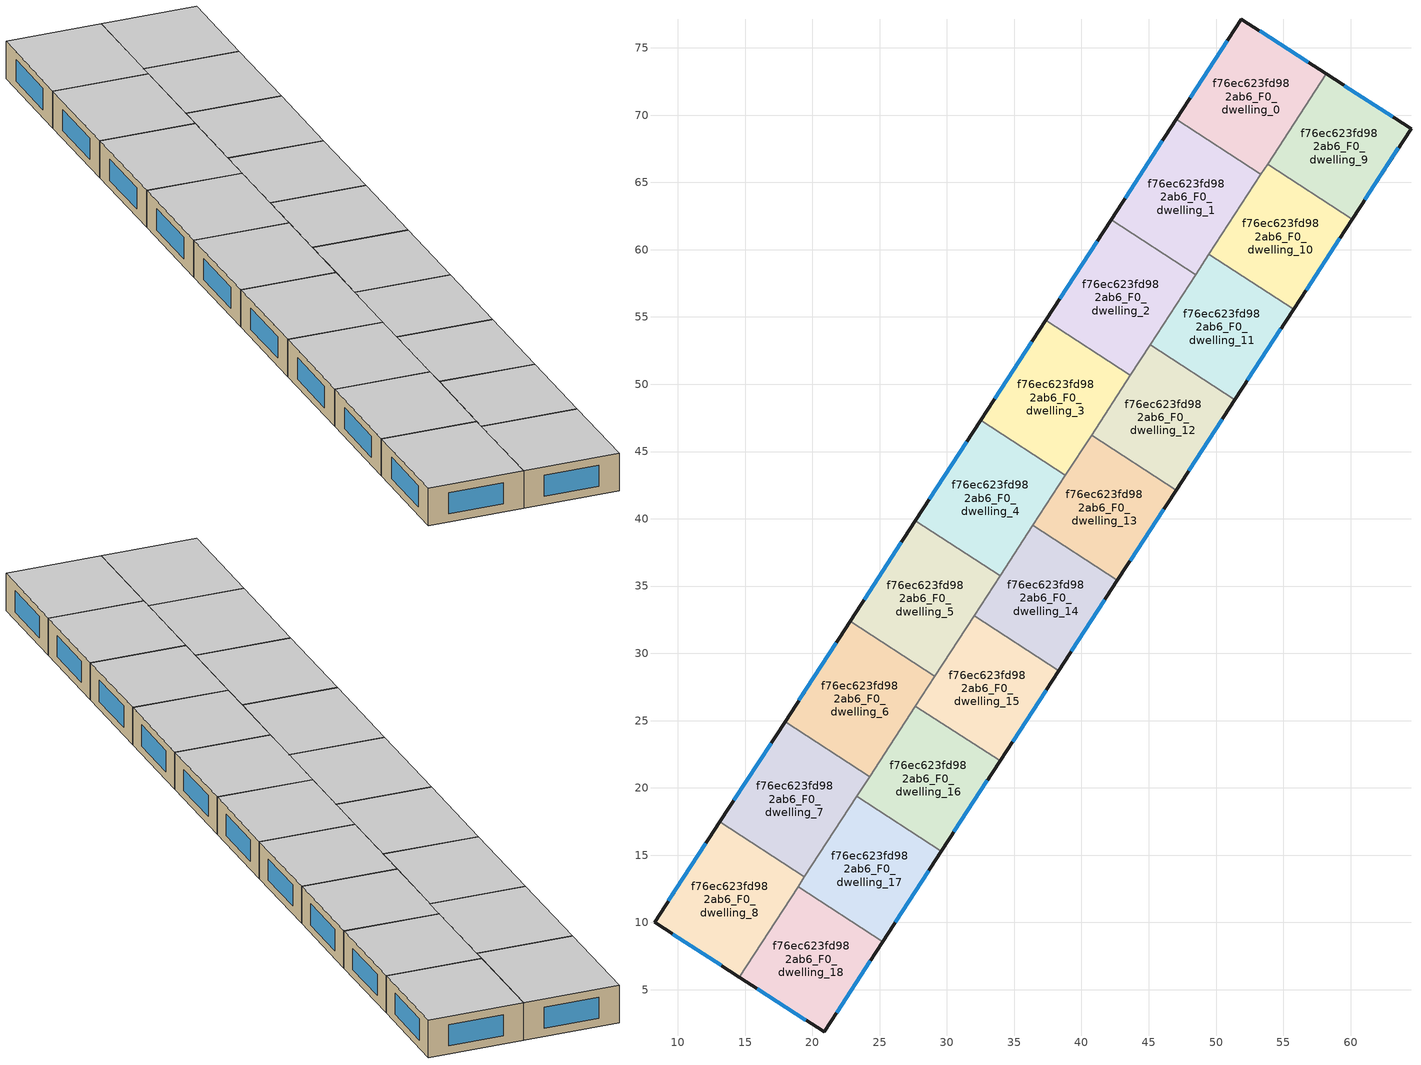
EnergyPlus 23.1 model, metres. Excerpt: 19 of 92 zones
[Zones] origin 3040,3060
f76ec623fd982ab6_F0_dwelling_0
 floor ground (EU_floor_Construction): 58.19,73.07 53.34,65.6 47.05,69.68 51.89,77.13 z0
 wall outside (EU_wall_Construction): 58.19,73.07 51.89,77.13 47.05,69.68 z0:3
 wall to f76ec623fd982ab6_F0_dwelling_1 (EU_wall_Construction): 47.05,69.68 53.34,65.6 z0:3
 wall to f76ec623fd982ab6_F0_dwelling_9 (EU_wall_Construction): 53.83,66.37 58.19,73.07 z0:3
 wall to f76ec623fd982ab6_F0_dwelling_10 (EU_wall_Construction): 53.34,65.6 53.83,66.37 z0:3
 window (EU_Window_Construction): 50.85,75.54 48.09,71.28 / 56.84,73.94 53.24,76.26 z0.64:2.36
 ceiling to f76ec623fd982ab6_F1_dwelling_0 (EU_floor_Construction): 53.34,65.6 58.19,73.07 51.89,77.13 47.05,69.68 z3
f76ec623fd982ab6_F0_dwelling_1
 floor ground (EU_floor_Construction): 53.34,65.6 48.49,58.14 42.2,62.22 47.05,69.68 z0
 wall outside (EU_wall_Construction): 47.05,69.68 42.2,62.22 z0:3
 wall to f76ec623fd982ab6_F0_dwelling_2 (EU_wall_Construction): 42.2,62.22 48.49,58.14 z0:3
 wall to f76ec623fd982ab6_F0_dwelling_10 (EU_wall_Construction): 49.47,59.65 53.34,65.6 z0:3
 wall to f76ec623fd982ab6_F0_dwelling_11 (EU_wall_Construction): 48.49,58.14 49.47,59.65 z0:3
 window (EU_Window_Construction): 46.01,68.09 43.24,63.82 z0.64:2.36
 ceiling to f76ec623fd982ab6_F1_dwelling_1 (EU_floor_Construction): 48.49,58.14 53.34,65.6 47.05,69.68 42.2,62.22 z3
f76ec623fd982ab6_F0_dwelling_10
 floor ground (EU_floor_Construction): 60.12,62.28 55.76,55.57 49.47,59.65 53.83,66.37 z0
 wall outside (EU_wall_Construction): 55.76,55.57 60.12,62.28 z0:3
 wall to f76ec623fd982ab6_F0_dwelling_9 (EU_wall_Construction): 60.12,62.28 53.83,66.37 z0:3
 wall to f76ec623fd982ab6_F0_dwelling_11 (EU_wall_Construction): 49.47,59.65 55.76,55.57 z0:3
 window (EU_Window_Construction): 56.69,57 59.19,60.84 z0.64:2.36
 ceiling to f76ec623fd982ab6_F1_dwelling_10 (EU_floor_Construction): 55.76,55.57 60.12,62.28 53.83,66.37 49.47,59.65 z3
f76ec623fd982ab6_F0_dwelling_11
 floor ground (EU_floor_Construction): 55.76,55.57 51.4,48.85 45.11,52.94 49.47,59.65 z0
 wall outside (EU_wall_Construction): 51.4,48.85 55.76,55.57 z0:3
 wall to f76ec623fd982ab6_F0_dwelling_12 (EU_wall_Construction): 45.11,52.94 51.4,48.85 z0:3
 wall to f76ec623fd982ab6_F0_dwelling_2 (EU_wall_Construction): 48.49,58.14 45.11,52.94 z0:3
 window (EU_Window_Construction): 52.33,50.29 54.82,54.13 z0.64:2.36
 ceiling to f76ec623fd982ab6_F1_dwelling_11 (EU_floor_Construction): 51.4,48.85 55.76,55.57 49.47,59.65 45.11,52.94 z3
f76ec623fd982ab6_F0_dwelling_12
 floor ground (EU_floor_Construction): 51.4,48.85 47.03,42.14 40.75,46.23 45.11,52.94 z0
 wall outside (EU_wall_Construction): 47.03,42.14 51.4,48.85 z0:3
 wall to f76ec623fd982ab6_F0_dwelling_13 (EU_wall_Construction): 40.75,46.23 47.03,42.14 z0:3
 wall to f76ec623fd982ab6_F0_dwelling_3 (EU_wall_Construction): 43.64,50.68 40.75,46.23 z0:3
 wall to f76ec623fd982ab6_F0_dwelling_2 (EU_wall_Construction): 45.11,52.94 43.64,50.68 z0:3
 window (EU_Window_Construction): 47.97,43.58 50.46,47.42 z0.64:2.36
 ceiling to f76ec623fd982ab6_F1_dwelling_12 (EU_floor_Construction): 47.03,42.14 51.4,48.85 45.11,52.94 40.75,46.23 z3
f76ec623fd982ab6_F0_dwelling_13
 floor ground (EU_floor_Construction): 47.03,42.14 42.67,35.43 36.39,39.51 40.75,46.23 z0
 wall outside (EU_wall_Construction): 42.67,35.43 47.03,42.14 z0:3
 wall to f76ec623fd982ab6_F0_dwelling_14 (EU_wall_Construction): 36.39,39.51 42.67,35.43 z0:3
 wall to f76ec623fd982ab6_F0_dwelling_4 (EU_wall_Construction): 38.8,43.22 36.39,39.51 z0:3
 wall to f76ec623fd982ab6_F0_dwelling_3 (EU_wall_Construction): 40.75,46.23 38.8,43.22 z0:3
 window (EU_Window_Construction): 43.61,36.87 46.1,40.7 z0.64:2.36
 ceiling to f76ec623fd982ab6_F1_dwelling_13 (EU_floor_Construction): 42.67,35.43 47.03,42.14 40.75,46.23 36.39,39.51 z3
f76ec623fd982ab6_F0_dwelling_14
 floor ground (EU_floor_Construction): 42.67,35.43 38.31,28.71 32.02,32.8 36.39,39.51 z0
 wall outside (EU_wall_Construction): 38.31,28.71 42.67,35.43 z0:3
 wall to f76ec623fd982ab6_F0_dwelling_15 (EU_wall_Construction): 32.02,32.8 38.31,28.71 z0:3
 wall to f76ec623fd982ab6_F0_dwelling_5 (EU_wall_Construction): 33.95,35.76 32.02,32.8 z0:3
 wall to f76ec623fd982ab6_F0_dwelling_4 (EU_wall_Construction): 36.39,39.51 33.95,35.76 z0:3
 window (EU_Window_Construction): 39.25,30.15 41.74,33.99 z0.64:2.36
 ceiling to f76ec623fd982ab6_F1_dwelling_14 (EU_floor_Construction): 38.31,28.71 42.67,35.43 36.39,39.51 32.02,32.8 z3
f76ec623fd982ab6_F0_dwelling_15
 floor ground (EU_floor_Construction): 38.31,28.71 33.95,22 27.66,26.09 32.02,32.8 z0
 wall outside (EU_wall_Construction): 33.95,22 38.31,28.71 z0:3
 wall to f76ec623fd982ab6_F0_dwelling_16 (EU_wall_Construction): 27.66,26.09 33.95,22 z0:3
 wall to f76ec623fd982ab6_F0_dwelling_6 (EU_wall_Construction): 29.1,28.31 27.66,26.09 z0:3
 wall to f76ec623fd982ab6_F0_dwelling_5 (EU_wall_Construction): 32.02,32.8 29.1,28.31 z0:3
 window (EU_Window_Construction): 34.88,23.44 37.38,27.28 z0.64:2.36
 ceiling to f76ec623fd982ab6_F1_dwelling_15 (EU_floor_Construction): 33.95,22 38.31,28.71 32.02,32.8 27.66,26.09 z3
f76ec623fd982ab6_F0_dwelling_16
 floor ground (EU_floor_Construction): 33.95,22 29.59,15.29 23.3,19.38 27.66,26.09 z0
 wall outside (EU_wall_Construction): 29.59,15.29 33.95,22 z0:3
 wall to f76ec623fd982ab6_F0_dwelling_17 (EU_wall_Construction): 23.3,19.38 29.59,15.29 z0:3
 wall to f76ec623fd982ab6_F0_dwelling_7 (EU_wall_Construction): 24.25,20.85 23.3,19.38 z0:3
 wall to f76ec623fd982ab6_F0_dwelling_6 (EU_wall_Construction): 27.66,26.09 24.26,20.85 z0:3
 window (EU_Window_Construction): 30.52,16.73 33.01,20.56 z0.64:2.36
 ceiling to f76ec623fd982ab6_F1_dwelling_16 (EU_floor_Construction): 29.59,15.29 33.95,22 27.66,26.09 23.3,19.38 z3
f76ec623fd982ab6_F0_dwelling_17
 floor ground (EU_floor_Construction): 29.59,15.29 25.22,8.58 18.94,12.66 23.3,19.38 z0
 wall outside (EU_wall_Construction): 25.22,8.58 29.59,15.29 z0:3
 wall to f76ec623fd982ab6_F0_dwelling_18 (EU_wall_Construction): 18.94,12.66 25.22,8.58 z0:3
 wall to f76ec623fd982ab6_F0_dwelling_8 (EU_wall_Construction): 19.41,13.39 18.94,12.66 z0:3
 wall to f76ec623fd982ab6_F0_dwelling_7 (EU_wall_Construction): 23.3,19.37 19.41,13.39 z0:3
 window (EU_Window_Construction): 26.16,10.01 28.65,13.85 z0.64:2.36
 ceiling to f76ec623fd982ab6_F1_dwelling_17 (EU_floor_Construction): 25.22,8.58 29.59,15.29 23.3,19.38 18.94,12.66 z3
f76ec623fd982ab6_F0_dwelling_18
 floor ground (EU_floor_Construction): 25.22,8.58 20.87,1.87 14.57,5.94 18.94,12.66 z0
 wall outside (EU_wall_Construction): 14.57,5.94 20.87,1.87 25.22,8.58 z0:3
 wall to f76ec623fd982ab6_F0_dwelling_8 (EU_wall_Construction): 18.94,12.66 14.57,5.94 z0:3
 window (EU_Window_Construction): 21.8,3.31 24.29,7.14 / 15.92,5.07 19.52,2.74 z0.64:2.36
 ceiling to f76ec623fd982ab6_F1_dwelling_18 (EU_floor_Construction): 20.87,1.87 25.22,8.58 18.94,12.66 14.57,5.94 z3
f76ec623fd982ab6_F0_dwelling_2
 floor ground (EU_floor_Construction): 48.49,58.14 43.64,50.68 37.35,54.77 42.2,62.22 z0
 wall outside (EU_wall_Construction): 42.2,62.22 37.35,54.77 z0:3
 wall to f76ec623fd982ab6_F0_dwelling_3 (EU_wall_Construction): 37.35,54.77 43.64,50.68 z0:3
 window (EU_Window_Construction): 41.16,60.63 38.39,56.36 z0.64:2.36
 ceiling to f76ec623fd982ab6_F1_dwelling_2 (EU_floor_Construction): 43.64,50.68 48.49,58.14 42.2,62.22 37.35,54.77 z3
f76ec623fd982ab6_F0_dwelling_3
 floor ground (EU_floor_Construction): 43.64,50.68 38.79,43.22 32.51,47.31 37.35,54.77 z0
 wall outside (EU_wall_Construction): 37.35,54.77 32.51,47.31 z0:3
 wall to f76ec623fd982ab6_F0_dwelling_4 (EU_wall_Construction): 32.51,47.31 38.79,43.22 z0:3
 window (EU_Window_Construction): 36.32,53.17 33.55,48.91 z0.64:2.36
 ceiling to f76ec623fd982ab6_F1_dwelling_3 (EU_floor_Construction): 38.79,43.22 43.64,50.68 37.35,54.77 32.51,47.31 z3
f76ec623fd982ab6_F0_dwelling_4
 floor ground (EU_floor_Construction): 38.79,43.22 33.95,35.76 27.66,39.85 32.51,47.31 z0
 wall outside (EU_wall_Construction): 32.51,47.31 27.66,39.85 z0:3
 wall to f76ec623fd982ab6_F0_dwelling_5 (EU_wall_Construction): 27.66,39.85 33.95,35.76 z0:3
 window (EU_Window_Construction): 31.47,45.71 28.7,41.45 z0.64:2.36
 ceiling to f76ec623fd982ab6_F1_dwelling_4 (EU_floor_Construction): 33.95,35.76 38.79,43.22 32.51,47.31 27.66,39.85 z3
f76ec623fd982ab6_F0_dwelling_5
 floor ground (EU_floor_Construction): 33.95,35.76 29.1,28.3 22.82,32.39 27.66,39.85 z0
 wall outside (EU_wall_Construction): 27.66,39.85 22.82,32.39 z0:3
 wall to f76ec623fd982ab6_F0_dwelling_6 (EU_wall_Construction): 22.82,32.39 29.1,28.3 z0:3
 window (EU_Window_Construction): 26.62,38.25 23.85,33.99 z0.64:2.36
 ceiling to f76ec623fd982ab6_F1_dwelling_5 (EU_floor_Construction): 29.1,28.3 33.95,35.76 27.66,39.85 22.82,32.39 z3
f76ec623fd982ab6_F0_dwelling_6
 floor ground (EU_floor_Construction): 29.1,28.3 24.26,20.85 17.97,24.93 22.82,32.39 z0
 wall outside (EU_wall_Construction): 22.82,32.39 17.97,24.93 z0:3
 wall to f76ec623fd982ab6_F0_dwelling_7 (EU_wall_Construction): 17.97,24.93 24.26,20.85 z0:3
 window (EU_Window_Construction): 21.78,30.79 19.01,26.53 z0.64:2.36
 ceiling to f76ec623fd982ab6_F1_dwelling_6 (EU_floor_Construction): 24.26,20.85 29.1,28.3 22.82,32.39 17.97,24.93 z3
f76ec623fd982ab6_F0_dwelling_7
 floor ground (EU_floor_Construction): 24.26,20.85 19.41,13.39 13.12,17.47 17.97,24.93 z0
 wall outside (EU_wall_Construction): 17.97,24.93 13.12,17.47 z0:3
 wall to f76ec623fd982ab6_F0_dwelling_8 (EU_wall_Construction): 13.12,17.47 19.41,13.39 z0:3
 window (EU_Window_Construction): 16.93,23.33 14.16,19.07 z0.64:2.36
 ceiling to f76ec623fd982ab6_F1_dwelling_7 (EU_floor_Construction): 19.41,13.39 24.26,20.85 17.97,24.93 13.12,17.47 z3
f76ec623fd982ab6_F0_dwelling_8
 floor ground (EU_floor_Construction): 19.41,13.39 14.57,5.94 8.27,10 13.12,17.47 z0
 wall outside (EU_wall_Construction): 13.12,17.47 8.27,10 14.57,5.94 z0:3
 window (EU_Window_Construction): 9.62,9.13 13.22,6.81 / 12.08,15.87 9.31,11.6 z0.64:2.36
 ceiling to f76ec623fd982ab6_F1_dwelling_8 (EU_floor_Construction): 14.57,5.94 19.41,13.39 13.12,17.47 8.27,10 z3
f76ec623fd982ab6_F0_dwelling_9
 floor ground (EU_floor_Construction): 64.49,69 60.12,62.28 53.83,66.37 58.19,73.07 z0
 wall outside (EU_wall_Construction): 60.12,62.28 64.49,69 58.19,73.07 z0:3
 window (EU_Window_Construction): 63.14,69.87 59.54,72.2 / 61.06,63.72 63.55,67.56 z0.64:2.36
 ceiling to f76ec623fd982ab6_F1_dwelling_9 (EU_floor_Construction): 60.12,62.28 64.49,69 58.19,73.07 53.83,66.37 z3
[Building]
EU S2 Campaign: North Axis=0; Terrain=City; Solar Distribution=FullExterior
[Site:Location]
Yerevan-Zvartnots.Intl.AP: Latitude=40.15; Longitude=44.383; Time Zone=4; Elevation=854
[SizingPeriod:WeatherFileDays]
AnnualSizingPeriod: Begin Month=1; Begin Day of Month=1; End Month=12; End Day of Month=31; Day of Week for Start Day=Monday; Use Weather File Daylight Saving Period=No; Use Weather File Rain and Snow Indicators=No
[MATERIAL]
EU_InternalMass_Material: Roughness=MediumRough; Thickness=0.1; Conductivity=1; Density=1800; Specific Heat=900; Thermal Absorptance=0.9; Solar Absorptance=0.7; Visible Absorptance=0.7
[MATERIAL:NOMASS] Roughness=MediumRough; Thermal Absorptance=0.9; Solar Absorptance=0.7; Visible Absorptance=0.7
Name | Thermal Resistance
EU_wall_NoMass | 1.05043
EU_floor_NoMass | 0.478065
[WINDOWMATERIAL:SIMPLEGLAZINGSYSTEM]
EU_Window_SimpleGlazing: UFactor=2.5566; Solar Heat Gain Coefficient=0.75; Visible Transmittance=0.75
[CONSTRUCTION]
EU_wall_Construction: EU_wall_NoMass
EU_floor_Construction: EU_floor_NoMass
EU_Window_Construction: EU_Window_SimpleGlazing
EU_InternalMass_Construction: EU_InternalMass_Material
[ZONE] Type=1; Multiplier=1; Ceiling Height=autocalculate; Floor Area=autocalculate; Part of Total Floor Area=Yes
Name | Volume
f76ec623fd982ab6_F0_dwelling_0 | 200.078
f76ec623fd982ab6_F0_dwelling_1 | 200.084
f76ec623fd982ab6_F0_dwelling_10 | 180.099
f76ec623fd982ab6_F0_dwelling_11; f76ec623fd982ab6_F0_dwelling_12; f76ec623fd982ab6_F0_dwelling_16 | 180.104
f76ec623fd982ab6_F0_dwelling_13; f76ec623fd982ab6_F0_dwelling_15 | 180.085
f76ec623fd982ab6_F0_dwelling_14 | 180.122
f76ec623fd982ab6_F0_dwelling_17 | 180.103
f76ec623fd982ab6_F0_dwelling_18 | 180.078
f76ec623fd982ab6_F0_dwelling_2; f76ec623fd982ab6_F0_dwelling_3; f76ec623fd982ab6_F0_dwelling_5 | 200.082
f76ec623fd982ab6_F0_dwelling_4 | 200.072
f76ec623fd982ab6_F0_dwelling_6; f76ec623fd982ab6_F0_dwelling_7 | 200.099
f76ec623fd982ab6_F0_dwelling_8 | 200.076
f76ec623fd982ab6_F0_dwelling_9 | 180.093
[INTERNALMASS] Construction=EU_InternalMass_Construction
Name | Zone or ZoneList | Surface Area
f76ec623fd982ab6_F0_dwelling_0_EU_InternalMass | f76ec623fd982ab6_F0_dwelling_0 | 66.6927
f76ec623fd982ab6_F0_dwelling_1_EU_InternalMass | f76ec623fd982ab6_F0_dwelling_1 | 66.6947
f76ec623fd982ab6_F0_dwelling_2_EU_InternalMass | f76ec623fd982ab6_F0_dwelling_2 | 66.694
f76ec623fd982ab6_F0_dwelling_3_EU_InternalMass | f76ec623fd982ab6_F0_dwelling_3 | 66.694
f76ec623fd982ab6_F0_dwelling_4_EU_InternalMass | f76ec623fd982ab6_F0_dwelling_4 | 66.6906
f76ec623fd982ab6_F0_dwelling_5_EU_InternalMass | f76ec623fd982ab6_F0_dwelling_5 | 66.694
f76ec623fd982ab6_F0_dwelling_6_EU_InternalMass | f76ec623fd982ab6_F0_dwelling_6 | 66.6996
f76ec623fd982ab6_F0_dwelling_7_EU_InternalMass | f76ec623fd982ab6_F0_dwelling_7 | 66.6996
f76ec623fd982ab6_F0_dwelling_8_EU_InternalMass | f76ec623fd982ab6_F0_dwelling_8 | 66.692
f76ec623fd982ab6_F0_dwelling_9_EU_InternalMass | f76ec623fd982ab6_F0_dwelling_9 | 60.0311
f76ec623fd982ab6_F0_dwelling_10_EU_InternalMass | f76ec623fd982ab6_F0_dwelling_10 | 60.0332
f76ec623fd982ab6_F0_dwelling_11_EU_InternalMass | f76ec623fd982ab6_F0_dwelling_11 | 60.0345
f76ec623fd982ab6_F0_dwelling_12_EU_InternalMass | f76ec623fd982ab6_F0_dwelling_12 | 60.0345
f76ec623fd982ab6_F0_dwelling_13_EU_InternalMass | f76ec623fd982ab6_F0_dwelling_13 | 60.0282
f76ec623fd982ab6_F0_dwelling_14_EU_InternalMass | f76ec623fd982ab6_F0_dwelling_14 | 60.0408
f76ec623fd982ab6_F0_dwelling_15_EU_InternalMass | f76ec623fd982ab6_F0_dwelling_15 | 60.0282
f76ec623fd982ab6_F0_dwelling_16_EU_InternalMass | f76ec623fd982ab6_F0_dwelling_16 | 60.0345
f76ec623fd982ab6_F0_dwelling_17_EU_InternalMass | f76ec623fd982ab6_F0_dwelling_17 | 60.0341
f76ec623fd982ab6_F0_dwelling_18_EU_InternalMass | f76ec623fd982ab6_F0_dwelling_18 | 60.0258
[OTHEREQUIPMENT] Fuel Type=Electricity; Design Level Calculation Method=Watts/Area; Power per Zone Floor Area=1; Fraction Latent=0; Fraction Radiant=0; Fraction Lost=0; Carbon Dioxide Generation Rate=0; EndUse Subcategory=EU_Step8_InternalGains
Name | Zone or ZoneList or Space or SpaceList | Schedule
EU_Step8_InternalGain_f76ec623fd982ab6_F0_dwelling_0_f000 | f76ec623fd982ab6_F0_dwelling_0 | EU_Step8_GainSchedule_f76ec623fd982ab6_F0_dwelling_0_f000
EU_Step8_InternalGain_f76ec623fd982ab6_F0_dwelling_1_f000 | f76ec623fd982ab6_F0_dwelling_1 | EU_Step8_GainSchedule_f76ec623fd982ab6_F0_dwelling_1_f000
EU_Step8_InternalGain_f76ec623fd982ab6_F0_dwelling_2_f000 | f76ec623fd982ab6_F0_dwelling_2 | EU_Step8_GainSchedule_f76ec623fd982ab6_F0_dwelling_2_f000
EU_Step8_InternalGain_f76ec623fd982ab6_F0_dwelling_3_f000 | f76ec623fd982ab6_F0_dwelling_3 | EU_Step8_GainSchedule_f76ec623fd982ab6_F0_dwelling_3_f000
EU_Step8_InternalGain_f76ec623fd982ab6_F0_dwelling_4_f000 | f76ec623fd982ab6_F0_dwelling_4 | EU_Step8_GainSchedule_f76ec623fd982ab6_F0_dwelling_4_f000
EU_Step8_InternalGain_f76ec623fd982ab6_F0_dwelling_5_f000 | f76ec623fd982ab6_F0_dwelling_5 | EU_Step8_GainSchedule_f76ec623fd982ab6_F0_dwelling_5_f000
EU_Step8_InternalGain_f76ec623fd982ab6_F0_dwelling_6_f000 | f76ec623fd982ab6_F0_dwelling_6 | EU_Step8_GainSchedule_f76ec623fd982ab6_F0_dwelling_6_f000
EU_Step8_InternalGain_f76ec623fd982ab6_F0_dwelling_7_f000 | f76ec623fd982ab6_F0_dwelling_7 | EU_Step8_GainSchedule_f76ec623fd982ab6_F0_dwelling_7_f000
EU_Step8_InternalGain_f76ec623fd982ab6_F0_dwelling_8_f000 | f76ec623fd982ab6_F0_dwelling_8 | EU_Step8_GainSchedule_f76ec623fd982ab6_F0_dwelling_8_f000
EU_Step8_InternalGain_f76ec623fd982ab6_F0_dwelling_9_f000 | f76ec623fd982ab6_F0_dwelling_9 | EU_Step8_GainSchedule_f76ec623fd982ab6_F0_dwelling_9_f000
EU_Step8_InternalGain_f76ec623fd982ab6_F0_dwelling_10_f000 | f76ec623fd982ab6_F0_dwelling_10 | EU_Step8_GainSchedule_f76ec623fd982ab6_F0_dwelling_10_f000
EU_Step8_InternalGain_f76ec623fd982ab6_F0_dwelling_11_f000 | f76ec623fd982ab6_F0_dwelling_11 | EU_Step8_GainSchedule_f76ec623fd982ab6_F0_dwelling_11_f000
EU_Step8_InternalGain_f76ec623fd982ab6_F0_dwelling_12_f000 | f76ec623fd982ab6_F0_dwelling_12 | EU_Step8_GainSchedule_f76ec623fd982ab6_F0_dwelling_12_f000
EU_Step8_InternalGain_f76ec623fd982ab6_F0_dwelling_13_f000 | f76ec623fd982ab6_F0_dwelling_13 | EU_Step8_GainSchedule_f76ec623fd982ab6_F0_dwelling_13_f000
EU_Step8_InternalGain_f76ec623fd982ab6_F0_dwelling_14_f000 | f76ec623fd982ab6_F0_dwelling_14 | EU_Step8_GainSchedule_f76ec623fd982ab6_F0_dwelling_14_f000
EU_Step8_InternalGain_f76ec623fd982ab6_F0_dwelling_15_f000 | f76ec623fd982ab6_F0_dwelling_15 | EU_Step8_GainSchedule_f76ec623fd982ab6_F0_dwelling_15_f000
EU_Step8_InternalGain_f76ec623fd982ab6_F0_dwelling_16_f000 | f76ec623fd982ab6_F0_dwelling_16 | EU_Step8_GainSchedule_f76ec623fd982ab6_F0_dwelling_16_f000
EU_Step8_InternalGain_f76ec623fd982ab6_F0_dwelling_17_f000 | f76ec623fd982ab6_F0_dwelling_17 | EU_Step8_GainSchedule_f76ec623fd982ab6_F0_dwelling_17_f000
EU_Step8_InternalGain_f76ec623fd982ab6_F0_dwelling_18_f000 | f76ec623fd982ab6_F0_dwelling_18 | EU_Step8_GainSchedule_f76ec623fd982ab6_F0_dwelling_18_f000
[ZONEVENTILATION:DESIGNFLOWRATE] Schedule=EU_AlwaysOn; Design Flow Rate Calculation Method=AirChanges/Hour; Air Changes per Hour=0.557805; Ventilation Type=Natural; Fan Pressure Rise=0; Fan Total Efficiency=1; Constant Term Coefficient=1; Temperature Term Coefficient=0; Velocity Term Coefficient=0; Velocity Squared Term Coefficient=0; Minimum Indoor Temperature=-100; Maximum Indoor Temperature=100; Delta Temperature=-100; Minimum Outdoor Temperature=-100; Maximum Outdoor Temperature=100; Maximum Wind Speed=40
Name | Zone or ZoneList or Space or SpaceList
EU_ConstantAir_f76ec623fd982ab6_F0_dwelling_0 | f76ec623fd982ab6_F0_dwelling_0
EU_ConstantAir_f76ec623fd982ab6_F0_dwelling_1 | f76ec623fd982ab6_F0_dwelling_1
EU_ConstantAir_f76ec623fd982ab6_F0_dwelling_2 | f76ec623fd982ab6_F0_dwelling_2
EU_ConstantAir_f76ec623fd982ab6_F0_dwelling_3 | f76ec623fd982ab6_F0_dwelling_3
EU_ConstantAir_f76ec623fd982ab6_F0_dwelling_4 | f76ec623fd982ab6_F0_dwelling_4
EU_ConstantAir_f76ec623fd982ab6_F0_dwelling_5 | f76ec623fd982ab6_F0_dwelling_5
EU_ConstantAir_f76ec623fd982ab6_F0_dwelling_6 | f76ec623fd982ab6_F0_dwelling_6
EU_ConstantAir_f76ec623fd982ab6_F0_dwelling_7 | f76ec623fd982ab6_F0_dwelling_7
EU_ConstantAir_f76ec623fd982ab6_F0_dwelling_8 | f76ec623fd982ab6_F0_dwelling_8
EU_ConstantAir_f76ec623fd982ab6_F0_dwelling_9 | f76ec623fd982ab6_F0_dwelling_9
EU_ConstantAir_f76ec623fd982ab6_F0_dwelling_10 | f76ec623fd982ab6_F0_dwelling_10
EU_ConstantAir_f76ec623fd982ab6_F0_dwelling_11 | f76ec623fd982ab6_F0_dwelling_11
EU_ConstantAir_f76ec623fd982ab6_F0_dwelling_12 | f76ec623fd982ab6_F0_dwelling_12
EU_ConstantAir_f76ec623fd982ab6_F0_dwelling_13 | f76ec623fd982ab6_F0_dwelling_13
EU_ConstantAir_f76ec623fd982ab6_F0_dwelling_14 | f76ec623fd982ab6_F0_dwelling_14
EU_ConstantAir_f76ec623fd982ab6_F0_dwelling_15 | f76ec623fd982ab6_F0_dwelling_15
EU_ConstantAir_f76ec623fd982ab6_F0_dwelling_16 | f76ec623fd982ab6_F0_dwelling_16
EU_ConstantAir_f76ec623fd982ab6_F0_dwelling_17 | f76ec623fd982ab6_F0_dwelling_17
EU_ConstantAir_f76ec623fd982ab6_F0_dwelling_18 | f76ec623fd982ab6_F0_dwelling_18
[HVACTEMPLATE:THERMOSTAT] Constant Heating Setpoint=20; Constant Cooling Setpoint=50
EU_HeatOnly_f76ec623fd982ab6_F0_dwelling_0; EU_HeatOnly_f76ec623fd982ab6_F0_dwelling_1; EU_HeatOnly_f76ec623fd982ab6_F0_dwelling_2; EU_HeatOnly_f76ec623fd982ab6_F0_dwelling_3; EU_HeatOnly_f76ec623fd982ab6_F0_dwelling_4; EU_HeatOnly_f76ec623fd982ab6_F0_dwelling_5; EU_HeatOnly_f76ec623fd982ab6_F0_dwelling_6; EU_HeatOnly_f76ec623fd982ab6_F0_dwelling_7; EU_HeatOnly_f76ec623fd982ab6_F0_dwelling_8; EU_HeatOnly_f76ec623fd982ab6_F0_dwelling_9; EU_HeatOnly_f76ec623fd982ab6_F0_dwelling_10; EU_HeatOnly_f76ec623fd982ab6_F0_dwelling_11; EU_HeatOnly_f76ec623fd982ab6_F0_dwelling_12; EU_HeatOnly_f76ec623fd982ab6_F0_dwelling_13; EU_HeatOnly_f76ec623fd982ab6_F0_dwelling_14; EU_HeatOnly_f76ec623fd982ab6_F0_dwelling_15; EU_HeatOnly_f76ec623fd982ab6_F0_dwelling_16; EU_HeatOnly_f76ec623fd982ab6_F0_dwelling_17; EU_HeatOnly_f76ec623fd982ab6_F0_dwelling_18; EU_HeatOnly_f76ec623fd982ab6_F1_dwelling_0; EU_HeatOnly_f76ec623fd982ab6_F1_dwelling_1; EU_HeatOnly_f76ec623fd982ab6_F1_dwelling_2; EU_HeatOnly_f76ec623fd982ab6_F1_dwelling_3; EU_HeatOnly_f76ec623fd982ab6_F1_dwelling_4; EU_HeatOnly_f76ec623fd982ab6_F1_dwelling_5; EU_HeatOnly_f76ec623fd982ab6_F1_dwelling_6; EU_HeatOnly_f76ec623fd982ab6_F1_dwelling_7; EU_HeatOnly_f76ec623fd982ab6_F1_dwelling_8; EU_HeatOnly_f76ec623fd982ab6_F1_dwelling_9; EU_HeatOnly_f76ec623fd982ab6_F1_dwelling_10; EU_HeatOnly_f76ec623fd982ab6_F1_dwelling_11; EU_HeatOnly_f76ec623fd982ab6_F1_dwelling_12; EU_HeatOnly_f76ec623fd982ab6_F1_dwelling_13; EU_HeatOnly_f76ec623fd982ab6_F1_dwelling_14; EU_HeatOnly_f76ec623fd982ab6_F1_dwelling_15; EU_HeatOnly_f76ec623fd982ab6_F1_dwelling_16; EU_HeatOnly_f76ec623fd982ab6_F1_dwelling_17; EU_HeatOnly_f76ec623fd982ab6_F1_dwelling_18; EU_HeatOnly_f76ec623fd982ab6_F2_dwelling_0; EU_HeatOnly_f76ec623fd982ab6_F2_dwelling_1; EU_HeatOnly_f76ec623fd982ab6_F2_dwelling_2; EU_HeatOnly_f76ec623fd982ab6_F2_dwelling_3; EU_HeatOnly_f76ec623fd982ab6_F2_dwelling_4; EU_HeatOnly_f76ec623fd982ab6_F2_dwelling_5; EU_HeatOnly_f76ec623fd982ab6_F2_dwelling_6; EU_HeatOnly_f76ec623fd982ab6_F2_dwelling_7; EU_HeatOnly_f76ec623fd982ab6_F2_dwelling_8; EU_HeatOnly_f76ec623fd982ab6_F2_dwelling_9; EU_HeatOnly_f76ec623fd982ab6_F2_dwelling_10; EU_HeatOnly_f76ec623fd982ab6_F2_dwelling_11; EU_HeatOnly_f76ec623fd982ab6_F2_dwelling_12; EU_HeatOnly_f76ec623fd982ab6_F2_dwelling_13; EU_HeatOnly_f76ec623fd982ab6_F2_dwelling_14; EU_HeatOnly_f76ec623fd982ab6_F2_dwelling_15; EU_HeatOnly_f76ec623fd982ab6_F2_dwelling_16; EU_HeatOnly_f76ec623fd982ab6_F2_dwelling_17; EU_HeatOnly_f76ec623fd982ab6_F3_dwelling_0; EU_HeatOnly_f76ec623fd982ab6_F3_dwelling_1; EU_HeatOnly_f76ec623fd982ab6_F3_dwelling_2; EU_HeatOnly_f76ec623fd982ab6_F3_dwelling_3; EU_HeatOnly_f76ec623fd982ab6_F3_dwelling_4; EU_HeatOnly_f76ec623fd982ab6_F3_dwelling_5; EU_HeatOnly_f76ec623fd982ab6_F3_dwelling_6; EU_HeatOnly_f76ec623fd982ab6_F3_dwelling_7; EU_HeatOnly_f76ec623fd982ab6_F3_dwelling_8; EU_HeatOnly_f76ec623fd982ab6_F3_dwelling_9; EU_HeatOnly_f76ec623fd982ab6_F3_dwelling_10; EU_HeatOnly_f76ec623fd982ab6_F3_dwelling_11; EU_HeatOnly_f76ec623fd982ab6_F3_dwelling_12; EU_HeatOnly_f76ec623fd982ab6_F3_dwelling_13; EU_HeatOnly_f76ec623fd982ab6_F3_dwelling_14; EU_HeatOnly_f76ec623fd982ab6_F3_dwelling_15; EU_HeatOnly_f76ec623fd982ab6_F3_dwelling_16; EU_HeatOnly_f76ec623fd982ab6_F3_dwelling_17; EU_HeatOnly_f76ec623fd982ab6_F4_dwelling_0; EU_HeatOnly_f76ec623fd982ab6_F4_dwelling_1; EU_HeatOnly_f76ec623fd982ab6_F4_dwelling_2; EU_HeatOnly_f76ec623fd982ab6_F4_dwelling_3; EU_HeatOnly_f76ec623fd982ab6_F4_dwelling_4; EU_HeatOnly_f76ec623fd982ab6_F4_dwelling_5; EU_HeatOnly_f76ec623fd982ab6_F4_dwelling_6; EU_HeatOnly_f76ec623fd982ab6_F4_dwelling_7; EU_HeatOnly_f76ec623fd982ab6_F4_dwelling_8; EU_HeatOnly_f76ec623fd982ab6_F4_dwelling_9; EU_HeatOnly_f76ec623fd982ab6_F4_dwelling_10; EU_HeatOnly_f76ec623fd982ab6_F4_dwelling_11; EU_HeatOnly_f76ec623fd982ab6_F4_dwelling_12; EU_HeatOnly_f76ec623fd982ab6_F4_dwelling_13; EU_HeatOnly_f76ec623fd982ab6_F4_dwelling_14; EU_HeatOnly_f76ec623fd982ab6_F4_dwelling_15; EU_HeatOnly_f76ec623fd982ab6_F4_dwelling_16; EU_HeatOnly_f76ec623fd982ab6_F4_dwelling_17
[HVACTEMPLATE:ZONE:IDEALLOADSAIRSYSTEM] System Availability Schedule=EU_AlwaysOn; Maximum Heating Supply Air Temperature=50; Minimum Cooling Supply Air Temperature=13; Maximum Heating Supply Air Humidity Ratio=0.0156; Minimum Cooling Supply Air Humidity Ratio=0.0077; Heating Limit=NoLimit; Cooling Limit=NoLimit; Heating Availability Schedule=EU_AlwaysOn; Cooling Availability Schedule=EU_CoolingOff; Dehumidification Control Type=ConstantSensibleHeatRatio; Cooling Sensible Heat Ratio=0.7; Dehumidification Setpoint=60; Humidification Control Type=None; Humidification Setpoint=30; Outdoor Air Method=None; Outdoor Air Flow Rate per Person=0.00944; Outdoor Air Flow Rate per Zone Floor Area=0; Outdoor Air Flow Rate per Zone=0; Demand Controlled Ventilation Type=None; Outdoor Air Economizer Type=NoEconomizer; Heat Recovery Type=None; Sensible Heat Recovery Effectiveness=0.7; Latent Heat Recovery Effectiveness=0.65
Name | Template Thermostat
f76ec623fd982ab6_F0_dwelling_0 | EU_HeatOnly_f76ec623fd982ab6_F0_dwelling_0
f76ec623fd982ab6_F0_dwelling_1 | EU_HeatOnly_f76ec623fd982ab6_F0_dwelling_1
f76ec623fd982ab6_F0_dwelling_2 | EU_HeatOnly_f76ec623fd982ab6_F0_dwelling_2
f76ec623fd982ab6_F0_dwelling_3 | EU_HeatOnly_f76ec623fd982ab6_F0_dwelling_3
f76ec623fd982ab6_F0_dwelling_4 | EU_HeatOnly_f76ec623fd982ab6_F0_dwelling_4
f76ec623fd982ab6_F0_dwelling_5 | EU_HeatOnly_f76ec623fd982ab6_F0_dwelling_5
f76ec623fd982ab6_F0_dwelling_6 | EU_HeatOnly_f76ec623fd982ab6_F0_dwelling_6
f76ec623fd982ab6_F0_dwelling_7 | EU_HeatOnly_f76ec623fd982ab6_F0_dwelling_7
f76ec623fd982ab6_F0_dwelling_8 | EU_HeatOnly_f76ec623fd982ab6_F0_dwelling_8
f76ec623fd982ab6_F0_dwelling_9 | EU_HeatOnly_f76ec623fd982ab6_F0_dwelling_9
f76ec623fd982ab6_F0_dwelling_10 | EU_HeatOnly_f76ec623fd982ab6_F0_dwelling_10
f76ec623fd982ab6_F0_dwelling_11 | EU_HeatOnly_f76ec623fd982ab6_F0_dwelling_11
f76ec623fd982ab6_F0_dwelling_12 | EU_HeatOnly_f76ec623fd982ab6_F0_dwelling_12
f76ec623fd982ab6_F0_dwelling_13 | EU_HeatOnly_f76ec623fd982ab6_F0_dwelling_13
f76ec623fd982ab6_F0_dwelling_14 | EU_HeatOnly_f76ec623fd982ab6_F0_dwelling_14
f76ec623fd982ab6_F0_dwelling_15 | EU_HeatOnly_f76ec623fd982ab6_F0_dwelling_15
f76ec623fd982ab6_F0_dwelling_16 | EU_HeatOnly_f76ec623fd982ab6_F0_dwelling_16
f76ec623fd982ab6_F0_dwelling_17 | EU_HeatOnly_f76ec623fd982ab6_F0_dwelling_17
f76ec623fd982ab6_F0_dwelling_18 | EU_HeatOnly_f76ec623fd982ab6_F0_dwelling_18
[SIZING:ZONE] Zone Cooling Design Supply Air Temperature Input Method=SupplyAirTemperature; Zone Cooling Design Supply Air Temperature=13; Zone Heating Design Supply Air Temperature Input Method=SupplyAirTemperature; Zone Heating Design Supply Air Temperature=50; Zone Cooling Design Supply Air Humidity Ratio=0.008; Zone Heating Design Supply Air Humidity Ratio=0.008; Cooling Design Air Flow Method=DesignDay; Cooling Design Air Flow Rate=0; Cooling Minimum Air Flow per Zone Floor Area=0.000762; Cooling Minimum Air Flow=0; Cooling Minimum Air Flow Fraction=0.2; Heating Design Air Flow Method=DesignDay; Heating Design Air Flow Rate=0; Heating Maximum Air Flow per Zone Floor Area=0.002032; Heating Maximum Air Flow=0.141576; Heating Maximum Air Flow Fraction=0.3; Account for Dedicated Outdoor Air System=No; Dedicated Outdoor Air System Control Strategy=NeutralSupplyAir; Dedicated Outdoor Air Low Setpoint Temperature for Design=autosize; Dedicated Outdoor Air High Setpoint Temperature for Design=autosize; Zone Load Sizing Method=Sensible Load Only No Latent Load; Zone Latent Cooling Design Supply Air Humidity Ratio Input Method=HumidityRatioDifference; Zone Cooling Design Supply Air Humidity Ratio Difference=0.005; Zone Latent Heating Design Supply Air Humidity Ratio Input Method=HumidityRatioDifference; Zone Humidification Design Supply Air Humidity Ratio Difference=0.005
f76ec623fd982ab6_F0_dwelling_0; f76ec623fd982ab6_F0_dwelling_1; f76ec623fd982ab6_F0_dwelling_2; f76ec623fd982ab6_F0_dwelling_3; f76ec623fd982ab6_F0_dwelling_4; f76ec623fd982ab6_F0_dwelling_5; f76ec623fd982ab6_F0_dwelling_6; f76ec623fd982ab6_F0_dwelling_7; f76ec623fd982ab6_F0_dwelling_8; f76ec623fd982ab6_F0_dwelling_9; f76ec623fd982ab6_F0_dwelling_10; f76ec623fd982ab6_F0_dwelling_11; f76ec623fd982ab6_F0_dwelling_12; f76ec623fd982ab6_F0_dwelling_13; f76ec623fd982ab6_F0_dwelling_14; f76ec623fd982ab6_F0_dwelling_15; f76ec623fd982ab6_F0_dwelling_16; f76ec623fd982ab6_F0_dwelling_17; f76ec623fd982ab6_F0_dwelling_18
[SCHEDULE:CONSTANT]
Name | Hourly Value
EU_AlwaysOn | 1
EU_CoolingOff | 0
[SCHEDULE:FILE] Column Number=1; Rows to Skip at Top=0; Number of Hours of Data=8760; Column Separator=Comma; Interpolate to Timestep=No; Minutes per Item=60; Adjust Schedule for Daylight Savings=Yes
Name | File
EU_Step8_GainSchedule_f76ec623fd982ab6_F0_dwelling_0_f000 | ../../schedules/f76ec623fd982ab6/f76ec623fd982ab6_F0_dwelling_0_f000_gain.csv
EU_Step8_GainSchedule_f76ec623fd982ab6_F0_dwelling_1_f000 | ../../schedules/f76ec623fd982ab6/f76ec623fd982ab6_F0_dwelling_1_f000_gain.csv
EU_Step8_GainSchedule_f76ec623fd982ab6_F0_dwelling_2_f000 | ../../schedules/f76ec623fd982ab6/f76ec623fd982ab6_F0_dwelling_2_f000_gain.csv
EU_Step8_GainSchedule_f76ec623fd982ab6_F0_dwelling_3_f000 | ../../schedules/f76ec623fd982ab6/f76ec623fd982ab6_F0_dwelling_3_f000_gain.csv
EU_Step8_GainSchedule_f76ec623fd982ab6_F0_dwelling_4_f000 | ../../schedules/f76ec623fd982ab6/f76ec623fd982ab6_F0_dwelling_4_f000_gain.csv
EU_Step8_GainSchedule_f76ec623fd982ab6_F0_dwelling_5_f000 | ../../schedules/f76ec623fd982ab6/f76ec623fd982ab6_F0_dwelling_5_f000_gain.csv
EU_Step8_GainSchedule_f76ec623fd982ab6_F0_dwelling_6_f000 | ../../schedules/f76ec623fd982ab6/f76ec623fd982ab6_F0_dwelling_6_f000_gain.csv
EU_Step8_GainSchedule_f76ec623fd982ab6_F0_dwelling_7_f000 | ../../schedules/f76ec623fd982ab6/f76ec623fd982ab6_F0_dwelling_7_f000_gain.csv
EU_Step8_GainSchedule_f76ec623fd982ab6_F0_dwelling_8_f000 | ../../schedules/f76ec623fd982ab6/f76ec623fd982ab6_F0_dwelling_8_f000_gain.csv
EU_Step8_GainSchedule_f76ec623fd982ab6_F0_dwelling_9_f000 | ../../schedules/f76ec623fd982ab6/f76ec623fd982ab6_F0_dwelling_9_f000_gain.csv
EU_Step8_GainSchedule_f76ec623fd982ab6_F0_dwelling_10_f000 | ../../schedules/f76ec623fd982ab6/f76ec623fd982ab6_F0_dwelling_10_f000_gain.csv
EU_Step8_GainSchedule_f76ec623fd982ab6_F0_dwelling_11_f000 | ../../schedules/f76ec623fd982ab6/f76ec623fd982ab6_F0_dwelling_11_f000_gain.csv
EU_Step8_GainSchedule_f76ec623fd982ab6_F0_dwelling_12_f000 | ../../schedules/f76ec623fd982ab6/f76ec623fd982ab6_F0_dwelling_12_f000_gain.csv
EU_Step8_GainSchedule_f76ec623fd982ab6_F0_dwelling_13_f000 | ../../schedules/f76ec623fd982ab6/f76ec623fd982ab6_F0_dwelling_13_f000_gain.csv
EU_Step8_GainSchedule_f76ec623fd982ab6_F0_dwelling_14_f000 | ../../schedules/f76ec623fd982ab6/f76ec623fd982ab6_F0_dwelling_14_f000_gain.csv
EU_Step8_GainSchedule_f76ec623fd982ab6_F0_dwelling_15_f000 | ../../schedules/f76ec623fd982ab6/f76ec623fd982ab6_F0_dwelling_15_f000_gain.csv
EU_Step8_GainSchedule_f76ec623fd982ab6_F0_dwelling_16_f000 | ../../schedules/f76ec623fd982ab6/f76ec623fd982ab6_F0_dwelling_16_f000_gain.csv
EU_Step8_GainSchedule_f76ec623fd982ab6_F0_dwelling_17_f000 | ../../schedules/f76ec623fd982ab6/f76ec623fd982ab6_F0_dwelling_17_f000_gain.csv
EU_Step8_GainSchedule_f76ec623fd982ab6_F0_dwelling_18_f000 | ../../schedules/f76ec623fd982ab6/f76ec623fd982ab6_F0_dwelling_18_f000_gain.csv
